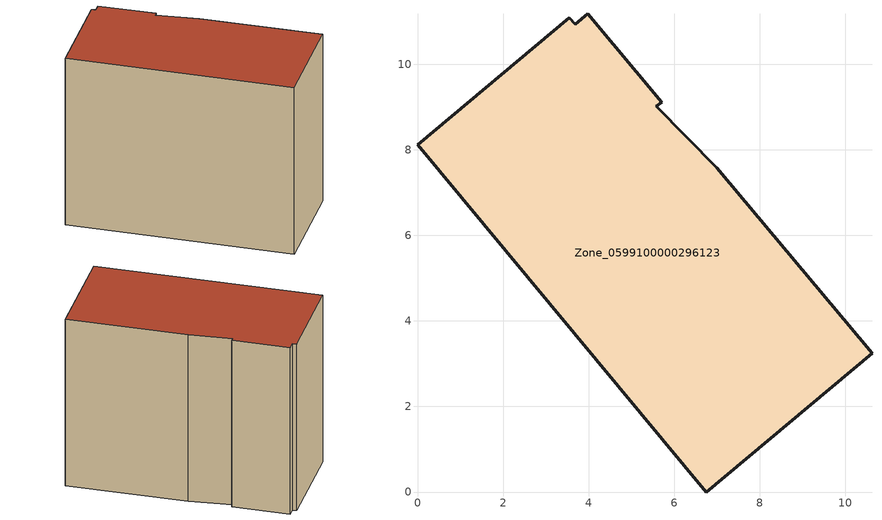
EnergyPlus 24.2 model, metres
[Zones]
Zone_0599100000296123
 floor ground (C_G): 5.71,9.12 5.58,9.02 6.99,7.58 10.63,3.24 6.76,0 0,8.12 3.55,11.09 3.69,10.94 3.98,11.18 z0.19
 wall outside (C_F): 6.76,0 10.63,3.24 6.99,7.58 5.58,9.02 5.71,9.12 3.98,11.18 3.69,10.94 3.55,11.09 0,8.12 6.76,0 z0.19:8.67
 roof outside (C_R): 5.58,9.02 5.71,9.12 3.98,11.18 3.69,10.94 3.55,11.09 0,8.12 6.76,0 10.63,3.24 6.99,7.58 z8.67
[BUILDING]
Pand.0599100000296123: North Axis=0; Terrain=City; Loads Convergence Tolerance Value=0.04; Temperature Convergence Tolerance Value=0.4; Solar Distribution=FullExterior; Maximum Number of Warmup Days=25; Minimum Number of Warmup Days=1
[Site:Location]
Rotterdam.The.Hague.AP_ZH_NLD Design_Conditions: Latitude=51.96; Longitude=4.45; Time Zone=1; Elevation=-4.5
[SITE:GROUNDTEMPERATURE:BUILDINGSURFACE]
18, 18, 18, 18, 18, 18, 18, 18, 18, 18, 18, 18
[MATERIAL] Thermal Absorptance=0.9; Solar Absorptance=0.7; Visible Absorptance=0.7
Name | Roughness | Thickness | Conductivity | Density | Specific Heat
G.TC.1975-1991 | MediumSmooth | 0.15 | 0.288461 | 540 | 1210
F.TC.1975-1991 | Rough | 0.3 | 0.230769 | 1920 | 840
R.TC.1975-1991 | MediumRough | 0.2 | 0.153846 | 1500 | 1000
[CONSTRUCTION]
C_G: G.TC.1975-1991
C_F: F.TC.1975-1991
C_R: R.TC.1975-1991
[ZONE]
Zone_0599100000296123: Type=1; Multiplier=1; Ceiling Height=Autocalculate; Volume=Autocalculate; Floor Area=autocalculate; Part of Total Floor Area=Yes
[ZONEINFILTRATION:DESIGNFLOWRATE]
Infil_Zone_0599100000296123: Zone or ZoneList or Space or SpaceList=Zone_0599100000296123; Schedule=AlwaysOn; Design Flow Rate Calculation Method=Flow/Area; Flow Rate per Floor Area=0.003; Constant Term Coefficient=1; Temperature Term Coefficient=0; Velocity Term Coefficient=0; Velocity Squared Term Coefficient=0
[HVACTEMPLATE:ZONE:IDEALLOADSAIRSYSTEM]
Zone_0599100000296123: Maximum Heating Supply Air Temperature=50; Minimum Cooling Supply Air Temperature=13; Maximum Heating Supply Air Humidity Ratio=0.0156; Minimum Cooling Supply Air Humidity Ratio=0.0077; Heating Limit=NoLimit; Cooling Limit=NoLimit; Dehumidification Control Type=ConstantSensibleHeatRatio; Cooling Sensible Heat Ratio=0.7; Dehumidification Setpoint=60; Humidification Control Type=None; Humidification Setpoint=30; Outdoor Air Method=None; Outdoor Air Flow Rate per Person=0.00944; Outdoor Air Flow Rate per Zone Floor Area=0; Outdoor Air Flow Rate per Zone=0; Demand Controlled Ventilation Type=None; Outdoor Air Economizer Type=NoEconomizer; Heat Recovery Type=None; Sensible Heat Recovery Effectiveness=0.7; Latent Heat Recovery Effectiveness=0.65
[ZONECONTROL:THERMOSTAT]
ThermostatControl_Zone_0599100000296123: Zone or ZoneList=Zone_0599100000296123; Control Type Schedule=DualSetpointControlType; Control 1=Thermostat_Zone_0599100000296123; Temperature Difference Between Cutout And Setpoint=0
[THERMOSTATSETPOINT:DUALSETPOINT]
Thermostat_Zone_0599100000296123: Heating Setpoint Temperature Schedule=HeatingSetpoint_Zone_0599100000296123; Cooling Setpoint Temperature Schedule=CoolingSetpoint_Zone_0599100000296123
[SCHEDULE:COMPACT]
HeatingSetpoint_Zone_0599100000296123: Through: 12/31, For: AllDays, Until: 24:00, 21
CoolingSetpoint_Zone_0599100000296123: Through: 12/31, For: AllDays, Until: 24:00, 24
DualSetpointControlType: Through: 12/31, For: AllDays, Until: 24:00, 4
AlwaysOn: Through: 12/31, For: AllDays, Until: 24:00, 1
